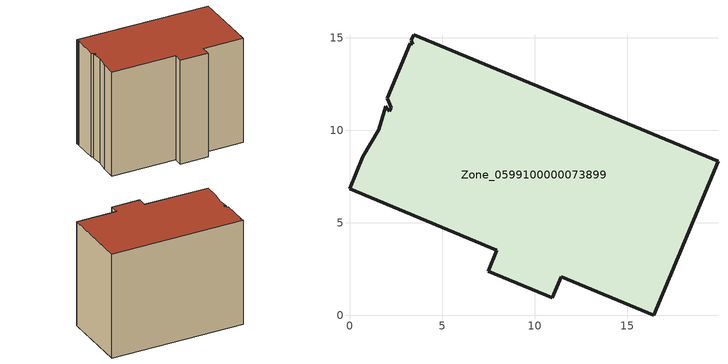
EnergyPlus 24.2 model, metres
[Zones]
Zone_0599100000073899
 floor ground (C_G): 0.72,8.57 1.57,10.04 1.95,11.29 2.13,11.02 2.25,11.22 2.04,11.73 3.27,14.7 3.42,14.64 3.33,14.85 3.47,15.17 19.9,8.34 16.44,0 11.43,2.08 10.96,0.95 7.49,2.39 7.96,3.52 0,6.83 z0
 wall outside (C_F): 16.44,0 19.9,8.34 3.47,15.17 3.33,14.85 3.42,14.64 3.27,14.7 2.04,11.73 2.25,11.22 2.13,11.02 1.95,11.29 1.57,10.04 0.72,8.57 0,6.83 7.96,3.52 7.49,2.39 10.96,0.95 11.43,2.08 16.44,0 z0:14.24
 roof outside (C_R): 1.57,10.04 0.72,8.57 0,6.83 7.96,3.52 7.49,2.39 10.96,0.95 11.43,2.08 16.44,0 19.9,8.34 3.47,15.17 3.33,14.85 3.42,14.64 3.27,14.7 2.04,11.73 2.25,11.22 2.13,11.02 1.95,11.29 z14.24
[BUILDING]
Pand.0599100000073899: North Axis=0; Terrain=City; Loads Convergence Tolerance Value=0.04; Temperature Convergence Tolerance Value=0.4; Solar Distribution=FullExterior; Maximum Number of Warmup Days=25; Minimum Number of Warmup Days=1
[Site:Location]
Rotterdam.The.Hague.AP_ZH_NLD Design_Conditions: Latitude=51.96; Longitude=4.45; Time Zone=1; Elevation=-4.5
[SITE:GROUNDTEMPERATURE:BUILDINGSURFACE]
18, 18, 18, 18, 18, 18, 18, 18, 18, 18, 18, 18
[MATERIAL] Thermal Absorptance=0.9; Solar Absorptance=0.7; Visible Absorptance=0.7
Name | Roughness | Thickness | Conductivity | Density | Specific Heat
G.TC.1946 | MediumSmooth | 0.15 | 1 | 540 | 1210
F.TC.1946 | Rough | 0.3 | 0.857143 | 1920 | 840
R.TC.1946 | MediumRough | 0.2 | 0.909091 | 1500 | 1000
[CONSTRUCTION]
C_G: G.TC.1946
C_F: F.TC.1946
C_R: R.TC.1946
[ZONE]
Zone_0599100000073899: Type=1; Multiplier=1; Ceiling Height=Autocalculate; Volume=Autocalculate; Floor Area=autocalculate; Part of Total Floor Area=Yes
[ZONEINFILTRATION:DESIGNFLOWRATE]
Infil_Zone_0599100000073899: Zone or ZoneList or Space or SpaceList=Zone_0599100000073899; Schedule=AlwaysOn; Design Flow Rate Calculation Method=Flow/Area; Flow Rate per Floor Area=0.003; Constant Term Coefficient=1; Temperature Term Coefficient=0; Velocity Term Coefficient=0; Velocity Squared Term Coefficient=0
[HVACTEMPLATE:ZONE:IDEALLOADSAIRSYSTEM]
Zone_0599100000073899: Maximum Heating Supply Air Temperature=50; Minimum Cooling Supply Air Temperature=13; Maximum Heating Supply Air Humidity Ratio=0.0156; Minimum Cooling Supply Air Humidity Ratio=0.0077; Heating Limit=NoLimit; Cooling Limit=NoLimit; Dehumidification Control Type=ConstantSensibleHeatRatio; Cooling Sensible Heat Ratio=0.7; Dehumidification Setpoint=60; Humidification Control Type=None; Humidification Setpoint=30; Outdoor Air Method=None; Outdoor Air Flow Rate per Person=0.00944; Outdoor Air Flow Rate per Zone Floor Area=0; Outdoor Air Flow Rate per Zone=0; Demand Controlled Ventilation Type=None; Outdoor Air Economizer Type=NoEconomizer; Heat Recovery Type=None; Sensible Heat Recovery Effectiveness=0.7; Latent Heat Recovery Effectiveness=0.65
[ZONECONTROL:THERMOSTAT]
ThermostatControl_Zone_0599100000073899: Zone or ZoneList=Zone_0599100000073899; Control Type Schedule=DualSetpointControlType; Control 1=Thermostat_Zone_0599100000073899; Temperature Difference Between Cutout And Setpoint=0
[THERMOSTATSETPOINT:DUALSETPOINT]
Thermostat_Zone_0599100000073899: Heating Setpoint Temperature Schedule=HeatingSetpoint_Zone_0599100000073899; Cooling Setpoint Temperature Schedule=CoolingSetpoint_Zone_0599100000073899
[SCHEDULE:COMPACT]
HeatingSetpoint_Zone_0599100000073899: Through: 12/31, For: AllDays, Until: 24:00, 21
CoolingSetpoint_Zone_0599100000073899: Through: 12/31, For: AllDays, Until: 24:00, 24
DualSetpointControlType: Through: 12/31, For: AllDays, Until: 24:00, 4
AlwaysOn: Through: 12/31, For: AllDays, Until: 24:00, 1
